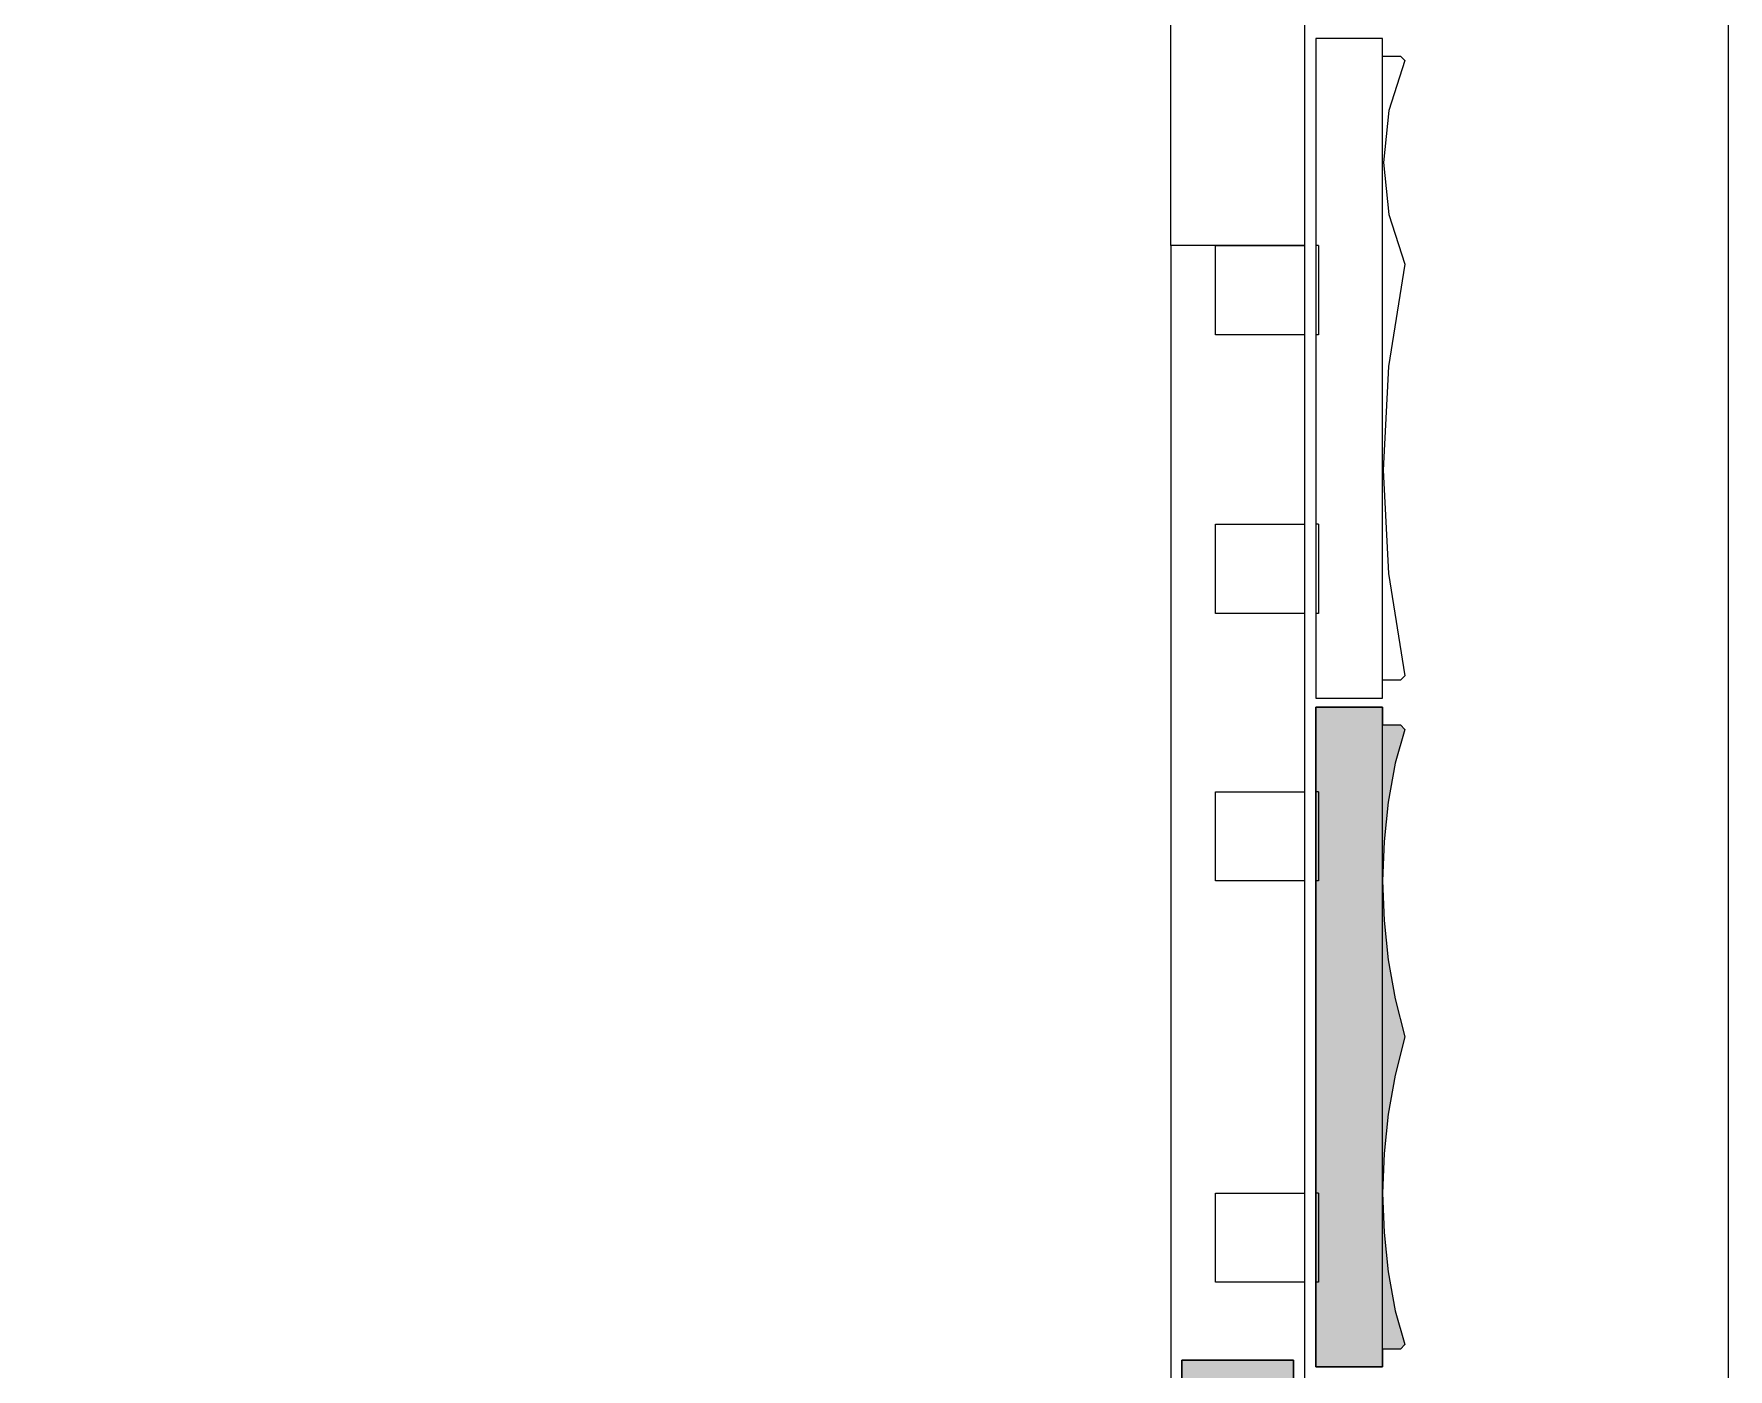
# Model space of a CAD drawing. Header units: millimetres. Extents: x 2519235 to 7246330, y 25937 to 201821.
# Drawn here: x 2749744 to 2753544, y 76944 to 79939 of the extents above; entities that cross this region are included whole.
import ezdxf

# ---------------------------------------------------------------- set-up
doc = ezdxf.new("R2010")
doc.units = ezdxf.units.MM
doc.set_wipeout_variables(frame=1)
for name, color, linetype in [('000 - CONCRETE_COL_CUT_COLOR_1', 7, 'Continuous'), ('000 - CONCRETE_COL_CUT_COLOR_5', 7, 'Continuous'), ('000 - CONCRETE_COL_HATCH_', 7, 'Continuous'), ('000 - CONCRETE_COL_WIPEOUT_', 7, 'Continuous'), ('000 - CONCRETE_PRECAST_CUT_COLOR_4', 7, 'Continuous'), ('_PLATE-200', 7, 'Continuous'), ('_Wall-PRECAST', 7, 'Continuous'), ('Xref-PLAN-106.940$0$_Beam', 7, 'Continuous'), ('Xref-PLAN-106.940$0$_C400-250', 7, 'Continuous'), ('Xref-PLAN-106.940$0$_C500-300', 7, 'Continuous')]:
    doc.layers.add(name, color=color, linetype=linetype)

# ---------------------------------------------------------------- blocks, each defined once
blk = doc.blocks.new('*U2090')
at = {"layer": '000 - CONCRETE_COL_HATCH_'}
h = blk.add_hatch(dxfattribs=at)
h.set_pattern_fill('AR-CONC', scale=0.04)
h.set_pattern_definition([(50, (3855.6627, -902246.8257), (7.28738676, -0.63756342), [0.762, -8.382]), (355, (3855.663, -902246.826), (-1.40973686, 7.64227381), [0.6096, -6.705623367]), (100.4514447, (3856.27, -902246.879), (5.877649884, 7.004710076), [0.64760035, -7.123609784]), (46.1842, (3855.663, -902244.794), (10.84316164, -1.68169312), [1.143, -12.573]), (96.6355576, (3856.566, -902244.934), (9.49616536, 9.89704498), [0.97140093, -10.68542433]), (351.1841512, (3855.663, -902244.794), (9.49616536, 9.89704498), [0.91439868, -10.05838928]), (21, (3856.6787, -902245.3017), (6.06457565, -4.090607927), [0.762, -8.382]), (326, (3856.679, -902245.302), (2.472081134, 7.367518645), [0.6096, -6.7056]), (71.451445, (3857.184, -902245.6426), (8.53665677, 3.276910755), [0.64760035, -7.123597504]), (37.5, (3855.6627, -902246.8257), (0.12354413, 3.382201555), [0, -6.62432, 0, -6.8072, 0, -6.731]), (7.5, (3855.6627, -902246.8257), (2.6727865, 4.007222993), [0, -3.88112, 0, -6.47192, 0, -2.5654]), (327.5, (3853.397, -902246.8257), (5.423623807, -0.22914976), [0, -2.54, 0, -7.9248, 0, -10.5156]), (317.5, (3852.381, -902246.8257), (5.925167255, 1.017059641), [0, -3.302, 0, -5.26288, 0, -7.4676])])
h.paths.add_polyline_path([(0, 0), (150, 0), (150, -40), (190, -40), (200, -50), (178.2, -125.9), (162.6, -213.2), (153.1, -301.4), (150, -390), (153.1, -478.6), (162.6, -566.8), (178.2, -654.1), (200, -740), (178.2, -825.9), (162.6, -913.2), (153.1, -1001.4), (150, -1090), (153.1, -1178.6), (162.6, -1266.8), (178.2, -1354.1), (200, -1430), (190, -1440), (150, -1440), (150, -1480), (0, -1480)])
at = {"layer": '000 - CONCRETE_COL_CUT_COLOR_1', "color": 7, "lineweight": -2}
blk.add_lwpolyline([(0, 0), (150, 0), (150, -40), (190, -40), (200, -50), (178.2, -125.9), (162.6, -213.2), (153.1, -301.4), (150, -390), (153.1, -478.6), (162.6, -566.8), (178.2, -654.1), (200, -740), (178.2, -825.9), (162.6, -913.2), (153.1, -1001.4), (150, -1090), (153.1, -1178.6), (162.6, -1266.8), (178.2, -1354.1), (200, -1430), (190, -1440), (150, -1440), (150, -1480), (0, -1480), (0, -1480), (0, -1480), (0, -1480), (0, -1480), (0, -1480), (0, -1480), (0, -1480), (0, -1480), (0, -1480), (0, -1480), (0, -1480), (0, -1480), (0, -1480), (0, -1480), (0, -1480), (0, -1480), (0, -1480), (0, -1480), (0, -1480), (0, -1480), (0, -1480), (0, -1480), (0, -1480)], close=True, dxfattribs=at)
blk = doc.blocks.new('*U2094')
at = {"layer": '000 - CONCRETE_COL_HATCH_'}
h = blk.add_hatch(dxfattribs=at)
h.set_pattern_fill('AR-CONC', scale=0.04)
h.set_pattern_definition([(50, (500, -831306.8257), (7.28738676, -0.63756342), [0.762, -8.382]), (355, (500, -831306.826), (-1.40973686, 7.64227381), [0.6096, -6.70562337]), (100.4514447, (500.607, -831306.879), (5.877649884, 7.004710076), [0.64760035, -7.123609784]), (46.1842, (500, -831304.794), (10.84316164, -1.68169312), [1.143, -12.573]), (96.6355576, (500.904, -831304.934), (9.49616536, 9.89704498), [0.97140093, -10.68542433]), (351.1841512, (500, -831304.794), (9.49616536, 9.89704498), [0.91439868, -10.05838928]), (21, (501.016, -831305.3017), (6.06457565, -4.090607927), [0.762, -8.382]), (326, (501.016, -831305.302), (2.472081134, 7.367518645), [0.6096, -6.7056]), (71.451445, (501.5214, -831305.6426), (8.53665677, 3.276910755), [0.64760035, -7.123597504]), (37.5, (500, -831306.8257), (0.12354413, 3.382201555), [0, -6.62432, 0, -6.8072, 0, -6.731]), (7.5, (500, -831306.8257), (2.6727865, 4.007222993), [0, -3.88112, 0, -6.47192, 0, -2.5654]), (327.5, (497.7343, -831306.8257), (5.423623807, -0.22914976), [0, -2.54, 0, -7.9248, 0, -10.5156]), (317.5, (496.7183, -831306.8257), (5.925167255, 1.01705964), [0, -3.302, 0, -5.26288, 0, -7.4676])])
h.paths.add_polyline_path([(0, 0), (250, 0), (250, 400), (0, 400)])
at = {"layer": '000 - CONCRETE_COL_CUT_COLOR_1', "color": 7, "lineweight": -2}
blk.add_lwpolyline([(0, 0), (250, 0), (250, 400), (0, 400), (0, 400), (0, 400), (0, 400), (0, 400), (0, 400), (0, 400), (0, 400), (0, 400), (0, 400), (0, 400), (0, 400), (0, 400), (0, 400), (0, 400), (0, 400), (0, 400), (0, 400), (0, 400), (0, 400), (0, 400), (0, 400), (0, 400), (0, 400), (0, 400), (0, 400), (0, 400), (0, 400), (0, 400), (0, 400), (0, 400), (0, 400), (0, 400), (0, 400), (0, 400), (0, 400), (0, 400), (0, 400), (0, 400), (0, 400), (0, 400), (0, 400), (0, 400), (0, 400), (0, 400)], close=True, dxfattribs=at)
blk = doc.blocks.new('Xref-PLAN-106.940')
at = {"layer": 'Xref-PLAN-106.940$0$_Beam', "color": 7}
for p, q in [((153369.2, 15158.4), (153369.2, 6933.4)), ((153669.2, 15158.4), (153669.2, 6933.4))]:
    blk.add_line(p, q, dxfattribs=at)
at = {"layer": 'Xref-PLAN-106.940$0$_C400-250', "color": 7}
blk.add_lwpolyline([(153394.2, 12658.4), (153644.2, 12658.4), (153644.2, 12258.4), (153394.2, 12258.4)], close=True, dxfattribs=at)
at = {"layer": 'Xref-PLAN-106.940$0$_C500-300', "color": 7}
blk.add_lwpolyline([(153369.2, 16058.4), (153669.2, 16058.4), (153669.2, 15158.4), (153369.2, 15158.4)], close=True, dxfattribs=at)
blk = doc.blocks.new('W-1-PP17-ENT1_REV03_20260817-115107_UPPER_ROOF_EXPL')
at = {"layer": '_PLATE-200', "color": 7}
for points in [[(18050, -8100), (18050, -8300), (17850, -8300), (17850, -8100)], [(18050, -8725), (18050, -8925), (17850, -8925), (17850, -8725)], [(18050, -9325), (18050, -9525), (17850, -9525), (17850, -9325)], [(18050, -10225), (18050, -10425), (17850, -10425), (17850, -10225)]]:
    blk.add_lwpolyline(points, close=True, dxfattribs=at)
at = {"layer": '_Wall-PRECAST', "color": 7}
for p, q in [((18075, -7635), (18075, -9115)), ((18225, -7635), (18075, -7635)), ((18225, -9115), (18225, -7635)), ((18225, -7675), (18265, -7675)), ((18265, -7675), (18275, -7685)), ((18275, -7685), (18239.3, -7796.7)), ((18239.3, -7796.7), (18227.3, -7913.3)), ((18227.3, -7913.3), (18239.3, -8030)), ((18239.3, -8030), (18275, -8141.7)), ((18075, -8100), (18075, -8300)), ((18081, -8100), (18075, -8100)), ((18075, -8100), (18075, -8300)), ((18081, -8100), (18075, -8100)), ((18081, -8100), (18081, -8300)), ((18081, -8100), (18081, -8300)), ((18275, -8141.7), (18238.4, -8371.2)), ((18081, -8300), (18075, -8300)), ((18081, -8300), (18075, -8300)), ((18238.4, -8371.2), (18226.1, -8603.3)), ((18226.1, -8603.3), (18238.4, -8835.5)), ((18075, -8725), (18075, -8925)), ((18081, -8725), (18075, -8725)), ((18075, -8725), (18075, -8925)), ((18081, -8725), (18075, -8725)), ((18081, -8725), (18081, -8925)), ((18081, -8725), (18081, -8925)), ((18238.4, -8835.5), (18275, -9065)), ((18081, -8925), (18075, -8925)), ((18081, -8925), (18075, -8925)), ((18265, -9075), (18225, -9075)), ((18275, -9065), (18265, -9075)), ((18075, -9115), (18225, -9115)), ((18075, -9135), (18075, -10615)), ((18225, -9135), (18075, -9135)), ((18225, -10615), (18225, -9135)), ((18225, -9175), (18265, -9175)), ((18275, -9185), (18253.2, -9260.9)), ((18265, -9175), (18275, -9185)), ((18253.2, -9260.9), (18237.6, -9348.2)), ((18075, -9325), (18075, -9525)), ((18081, -9325), (18075, -9325)), ((18075, -9325), (18075, -9525)), ((18081, -9325), (18075, -9325)), ((18081, -9325), (18081, -9525)), ((18081, -9325), (18081, -9525)), ((18237.6, -9348.2), (18228.1, -9436.4)), ((18228.1, -9436.4), (18225, -9525)), ((18081, -9525), (18075, -9525)), ((18081, -9525), (18075, -9525)), ((18225, -9525), (18228.1, -9613.6)), ((18228.1, -9613.6), (18237.6, -9701.8)), ((18237.6, -9701.8), (18253.2, -9789.1)), ((18253.2, -9789.1), (18275, -9875)), ((18275, -9875), (18253.2, -9960.9)), ((18253.2, -9960.9), (18237.6, -10048.2)), ((18237.6, -10048.2), (18228.1, -10136.4)), ((18228.1, -10136.4), (18225, -10225)), ((18075, -10225), (18075, -10425)), ((18081, -10225), (18075, -10225)), ((18075, -10225), (18075, -10425)), ((18081, -10225), (18075, -10225)), ((18081, -10225), (18081, -10425)), ((18081, -10225), (18081, -10425)), ((18225, -10225), (18228.1, -10313.6)), ((18228.1, -10313.6), (18237.6, -10401.8)), ((18237.6, -10401.8), (18253.2, -10489.1)), ((18081, -10425), (18075, -10425)), ((18081, -10425), (18075, -10425)), ((18253.2, -10489.1), (18275, -10565)), ((18265, -10575), (18225, -10575)), ((18275, -10565), (18265, -10575)), ((18075, -10615), (18225, -10615))]:
    blk.add_line(p, q, dxfattribs=at)
at = {"color": 7}
blk.add_blockref('Xref-PLAN-106.940', (-135619.3, -23258.4), dxfattribs=at)
at = {"layer": '000 - CONCRETE_COL_CUT_COLOR_5', "color": 7}
blk.add_blockref('*U2094', (17774.8, -11000), dxfattribs=at)
at = {"layer": '000 - CONCRETE_PRECAST_CUT_COLOR_4', "color": 7}
blk.add_blockref('*U2090', (18075, -9135), dxfattribs=at)

msp = doc.modelspace()

# ---------------------------------------------------------------- block references
at = {"color": 7}
msp.add_blockref('W-1-PP17-ENT1_REV03_20260817-115107_UPPER_ROOF_EXPL', (2734544.161, 87563.69), dxfattribs=at)

# ---------------------------------------------------------------- next in the draw order: linework, layer by layer
at = {"layer": 'Defpoints', "color": 7}
msp.add_lwpolyline([(2753544.057, 68477.178), (2714852.039, 68477.178), (2714852.039, 90677.177), (2753544.057, 90677.177)], close=True, dxfattribs=at)

doc.saveas('drawing.dxf')
